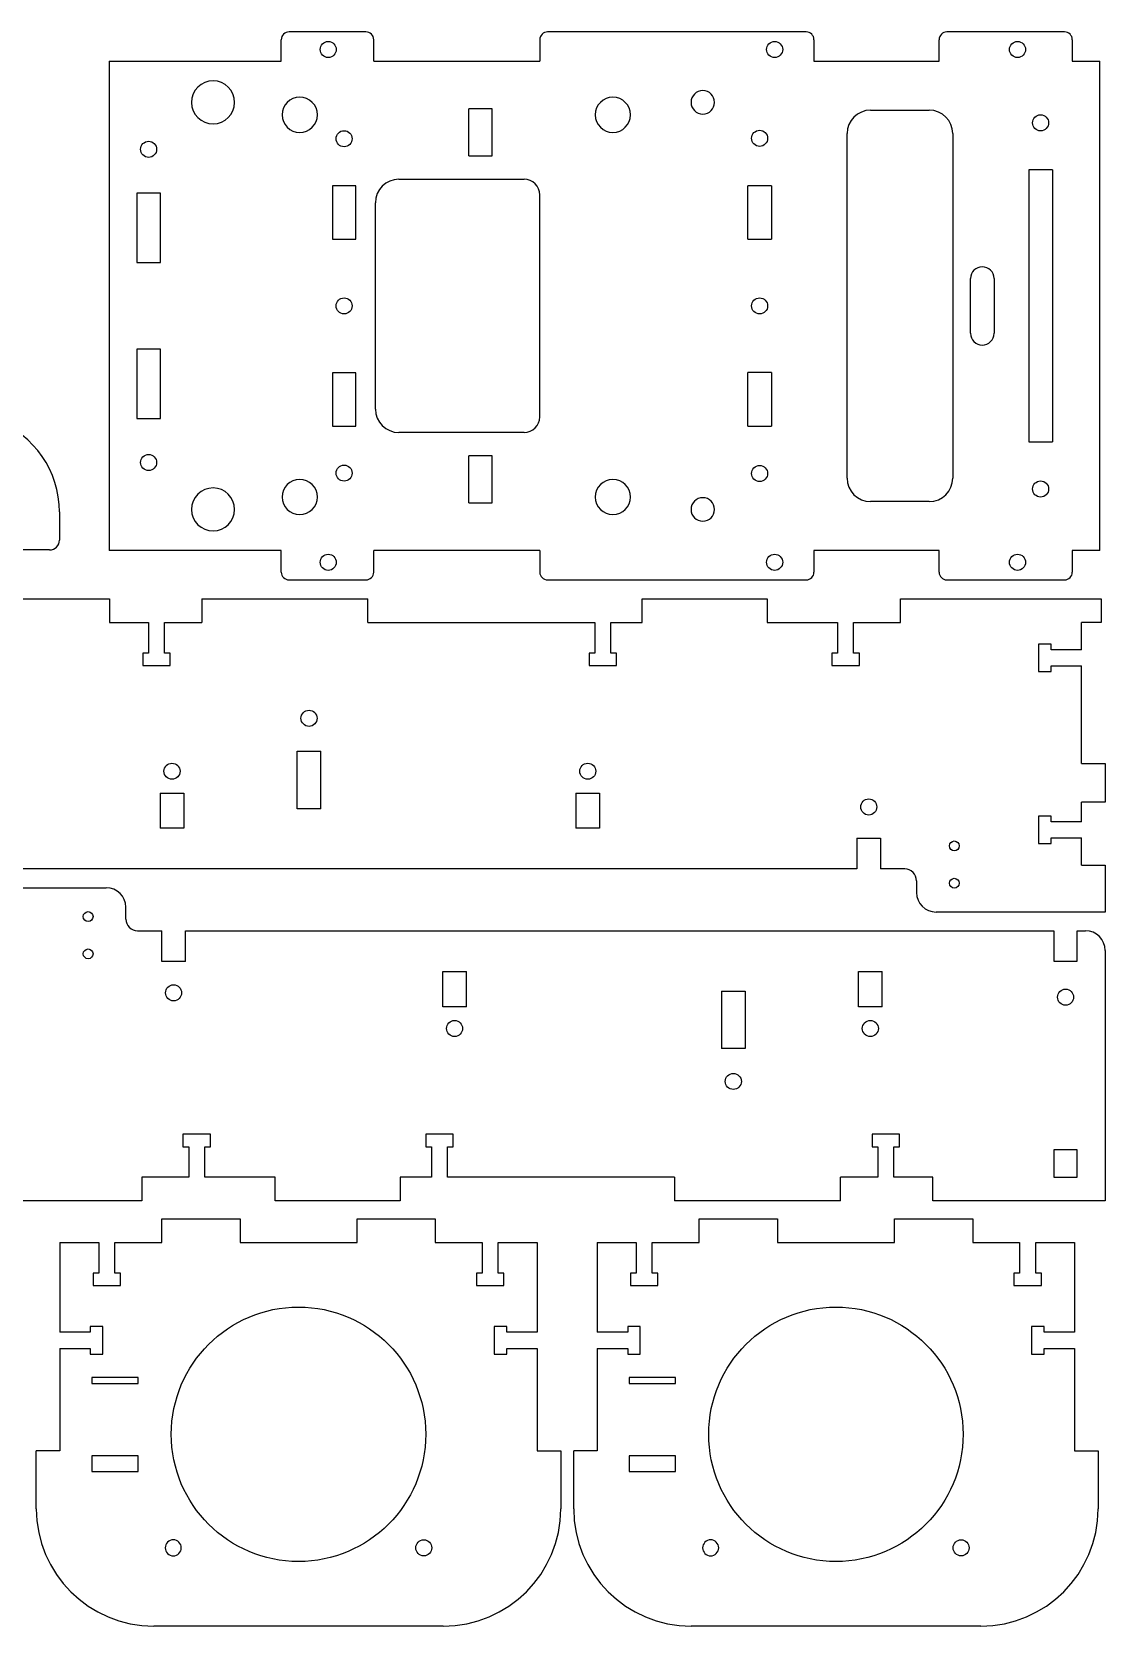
# Model space of a CAD drawing. Extents: x 367 to 1417, y -737 to 16.
# Drawn here: x 1141.4 to 1415.7, y -391.6 to 15.7 of the extents above; entities that cross this region are included whole.
import ezdxf

# ---------------------------------------------------------------- set-up
doc = ezdxf.new("R2010")
doc.units = 0
doc.layers.get('0').update_dxf_attribs({"color": 253, "linetype": 'CONTINUOUS'})

msp = doc.modelspace()

# ---------------------------------------------------------------- linework, layer by layer
at = {"color": 38}
for p, q in [((1205.18, 8.17), (1205.18, 13.67)), ((1226.81, 15.67), (1207.18, 15.67)), ((1228.81, 8.17), (1228.81, 13.67)), ((1271.23, 13.67), (1271.23, 8.17)), ((1339.29, 15.67), (1273.23, 15.67)), ((1341.29, 13.67), (1341.29, 8.17)), ((1373.25, 8.17), (1373.25, 13.67)), ((1405.3, 15.67), (1375.25, 15.67)), ((1407.3, 13.67), (1407.3, 8.17)), ((1161.18, 8.17), (1205.18, 8.17)), ((1161.18, 8.17), (1161.18, -116.83)), ((1228.81, 8.17), (1271.23, 8.17)), ((1341.29, 8.17), (1373.25, 8.17)), ((1407.3, 8.17), (1414.3, 8.17)), ((1414.3, -116.83), (1414.3, 8.17)), ((1259.08, -3.99), (1253.08, -3.99)), ((1253.08, -15.99), (1253.08, -3.99)), ((1259.08, -15.99), (1259.08, -3.99)), ((1355.74, -4.33), (1370.74, -4.33)), ((1349.74, -98.33), (1349.74, -10.33)), ((1376.74, -10.33), (1376.74, -98.33)), ((1253.08, -15.99), (1259.08, -15.99)), ((1396.2, -19.61), (1396.2, -89.05)), ((1402.2, -19.61), (1396.2, -19.61)), ((1402.2, -19.61), (1402.2, -89.05)), ((1224.23, -23.64), (1218.23, -23.64)), ((1218.23, -23.64), (1218.23, -37.24)), ((1224.23, -37.24), (1224.23, -23.64)), ((1235.23, -21.99), (1267.23, -21.99)), ((1324.4, -37.31), (1324.4, -23.64)), ((1330.4, -23.64), (1324.4, -23.64)), ((1330.4, -23.64), (1330.4, -37.31)), ((1174.28, -25.57), (1168.28, -25.57)), ((1168.28, -25.57), (1168.28, -43.24)), ((1174.28, -43.24), (1174.28, -25.57)), ((1229.23, -80.67), (1229.23, -27.99)), ((1271.23, -82.67), (1271.23, -25.99)), ((1218.23, -37.24), (1224.23, -37.24)), ((1324.4, -37.31), (1330.4, -37.31)), ((1168.28, -43.24), (1174.28, -43.24)), ((1381.3, -61.33), (1381.3, -47.33)), ((1387.3, -47.33), (1387.3, -61.33)), ((1174.28, -65.42), (1168.28, -65.42)), ((1168.28, -65.42), (1168.28, -83.09)), ((1174.28, -83.09), (1174.28, -65.42)), ((1224.23, -71.42), (1218.23, -71.42)), ((1218.23, -71.42), (1218.23, -85.02)), ((1224.23, -85.02), (1224.23, -71.42)), ((1324.4, -85.02), (1324.4, -71.35)), ((1330.4, -71.35), (1324.4, -71.35)), ((1330.4, -71.35), (1330.4, -85.02)), ((1168.28, -83.09), (1174.28, -83.09)), ((1218.23, -85.02), (1224.23, -85.02)), ((1324.4, -85.02), (1330.4, -85.02)), ((1267.23, -86.67), (1235.23, -86.67)), ((1396.2, -89.05), (1402.2, -89.05)), ((1259.08, -92.67), (1253.08, -92.67)), ((1253.08, -104.67), (1253.08, -92.67)), ((1259.08, -104.67), (1259.08, -92.67)), ((1253.08, -104.67), (1259.08, -104.67)), ((1370.74, -104.33), (1355.74, -104.33)), ((1148.49, -106.97), (1148.49, -114.15)), ((1145.99, -116.65), (983.3, -116.65)), ((1205.18, -116.83), (1161.18, -116.83)), ((1205.18, -122.33), (1205.18, -116.83)), ((1228.81, -122.33), (1228.81, -116.83)), ((1271.23, -116.83), (1228.81, -116.83)), ((1271.23, -116.83), (1271.23, -122.33)), ((1341.29, -116.83), (1341.29, -122.33)), ((1373.25, -116.83), (1341.29, -116.83)), ((1373.25, -122.33), (1373.25, -116.83)), ((1414.3, -116.83), (1407.3, -116.83)), ((1407.3, -116.83), (1407.3, -122.33)), ((1207.18, -124.33), (1226.81, -124.33)), ((1273.23, -124.33), (1339.29, -124.33)), ((1375.25, -124.33), (1405.3, -124.33)), ((1117.26, -129.2), (1161.26, -129.2)), ((1161.26, -129.2), (1161.26, -135.2)), ((1184.89, -129.2), (1227.31, -129.2)), ((1184.89, -129.2), (1184.89, -135.2)), ((1227.31, -135.2), (1227.31, -129.2)), ((1297.37, -129.2), (1329.33, -129.2)), ((1297.37, -135.2), (1297.37, -129.2)), ((1329.33, -129.2), (1329.33, -135.2)), ((1363.38, -129.2), (1414.68, -129.2)), ((1363.38, -135.2), (1363.38, -129.2)), ((1414.68, -129.2), (1414.68, -135.19)), ((1161.26, -135.2), (1171.21, -135.2)), ((1171.21, -135.2), (1171.21, -143)), ((1175.31, -135.2), (1184.89, -135.2)), ((1175.31, -143), (1175.31, -135.2)), ((1227.31, -135.2), (1285.27, -135.2)), ((1285.27, -135.2), (1285.27, -143)), ((1289.37, -135.2), (1297.37, -135.2)), ((1289.37, -143), (1289.37, -135.2)), ((1329.33, -135.2), (1347.33, -135.2)), ((1347.33, -135.2), (1347.33, -143)), ((1351.43, -135.2), (1363.38, -135.2)), ((1351.43, -143), (1351.43, -135.2)), ((1414.68, -135.19), (1409.68, -135.19)), ((1409.68, -142.15), (1409.68, -135.19)), ((1401.88, -140.7), (1398.68, -140.7)), ((1398.68, -140.7), (1398.68, -147.7)), ((1401.88, -142.15), (1401.88, -140.7)), ((1409.68, -142.15), (1401.88, -142.15)), ((1171.21, -143), (1169.76, -143)), ((1169.76, -143), (1169.76, -146.2)), ((1169.76, -146.2), (1176.76, -146.2)), ((1176.76, -143), (1175.31, -143)), ((1176.76, -146.2), (1176.76, -143)), ((1283.82, -143), (1283.82, -146.2)), ((1285.27, -143), (1283.82, -143)), ((1283.82, -146.2), (1290.82, -146.2)), ((1290.82, -143), (1289.37, -143)), ((1290.82, -146.2), (1290.82, -143)), ((1345.88, -143), (1345.88, -146.2)), ((1347.33, -143), (1345.88, -143)), ((1345.88, -146.2), (1352.88, -146.2)), ((1352.88, -143), (1351.43, -143)), ((1352.88, -146.2), (1352.88, -143)), ((1401.88, -147.7), (1401.88, -146.25)), ((1401.88, -146.25), (1409.68, -146.25)), ((1409.68, -171.25), (1409.68, -146.25)), ((1398.68, -147.7), (1401.88, -147.7)), ((1209.26, -168.11), (1215.26, -168.11)), ((1209.26, -182.77), (1209.26, -168.11)), ((1215.26, -182.77), (1215.26, -168.11)), ((1409.68, -171.25), (1415.68, -171.25)), ((1415.68, -171.25), (1415.68, -181.12)), ((1174.25, -178.77), (1174.25, -187.77)), ((1174.25, -178.77), (1180.25, -178.77)), ((1180.25, -178.77), (1180.25, -187.77)), ((1280.48, -178.77), (1286.48, -178.77)), ((1280.48, -178.77), (1280.48, -187.77)), ((1286.48, -178.77), (1286.48, -187.77)), ((1215.26, -182.77), (1209.26, -182.77)), ((1415.68, -181.12), (1409.68, -181.12)), ((1409.68, -186.12), (1409.68, -181.12)), ((1398.68, -184.67), (1398.68, -191.67)), ((1401.88, -184.67), (1398.68, -184.67)), ((1401.88, -186.12), (1401.88, -184.67)), ((1409.68, -186.12), (1401.88, -186.12)), ((1180.25, -187.77), (1174.25, -187.77)), ((1286.48, -187.77), (1280.48, -187.77)), ((1352.28, -190.29), (1352.28, -198.17)), ((1352.28, -190.29), (1358.28, -190.29)), ((1358.28, -190.29), (1358.28, -198.17)), ((1401.88, -191.67), (1401.88, -190.22)), ((1401.88, -190.22), (1409.68, -190.22)), ((1409.68, -197.18), (1409.68, -190.22)), ((1398.68, -191.67), (1401.88, -191.67)), ((1352.28, -198.17), (1130.36, -198.17)), ((1364.48, -198.17), (1358.28, -198.17)), ((1409.68, -197.18), (1415.68, -197.18)), ((1415.68, -197.18), (1415.68, -209.17)), ((1117.26, -202.95), (1160.46, -202.95)), ((1367.48, -201.17), (1367.48, -204.17)), ((1165.46, -210.95), (1165.46, -207.95)), ((1415.68, -209.17), (1372.48, -209.17)), ((1168.46, -213.95), (1174.66, -213.95)), ((1174.66, -221.84), (1174.66, -213.95)), ((1180.66, -221.84), (1180.66, -213.95)), ((1180.66, -213.95), (1402.58, -213.95)), ((1402.58, -213.95), (1402.58, -221.73)), ((1408.58, -221.73), (1408.58, -213.95)), ((1408.58, -213.95), (1410.68, -213.95)), ((1415.68, -218.95), (1415.68, -282.92)), ((1180.66, -221.84), (1174.66, -221.84)), ((1402.58, -221.73), (1408.58, -221.73)), ((1246.46, -233.35), (1246.46, -224.35)), ((1246.46, -224.35), (1252.46, -224.35)), ((1252.46, -233.35), (1252.46, -224.35)), ((1352.69, -224.35), (1358.69, -224.35)), ((1352.69, -233.35), (1352.69, -224.35)), ((1358.69, -233.35), (1358.69, -224.35)), ((1317.68, -229.35), (1317.68, -244.02)), ((1317.68, -229.35), (1323.68, -229.35)), ((1323.68, -229.35), (1323.68, -244.02)), ((1252.46, -233.35), (1246.46, -233.35)), ((1358.69, -233.35), (1352.69, -233.35)), ((1323.68, -244.02), (1317.68, -244.02)), ((1180.06, -265.92), (1180.06, -269.12)), ((1187.06, -265.92), (1180.06, -265.92)), ((1187.06, -269.12), (1187.06, -265.92)), ((1242.12, -265.92), (1242.12, -269.12)), ((1249.12, -265.92), (1242.12, -265.92)), ((1249.12, -269.12), (1249.12, -265.92)), ((1363.18, -265.92), (1356.18, -265.92)), ((1356.18, -265.92), (1356.18, -269.12)), ((1363.18, -269.12), (1363.18, -265.92)), ((1180.06, -269.12), (1181.51, -269.12)), ((1181.51, -269.12), (1181.51, -276.92)), ((1185.61, -269.12), (1187.06, -269.12)), ((1185.61, -276.92), (1185.61, -269.12)), ((1242.12, -269.12), (1243.57, -269.12)), ((1243.57, -269.12), (1243.57, -276.92)), ((1247.67, -269.12), (1249.12, -269.12)), ((1247.67, -276.92), (1247.67, -269.12)), ((1356.18, -269.12), (1357.63, -269.12)), ((1357.63, -269.12), (1357.63, -276.92)), ((1361.73, -276.92), (1361.73, -269.12)), ((1361.73, -269.12), (1363.18, -269.12)), ((1408.58, -269.92), (1402.58, -269.92)), ((1402.58, -269.92), (1402.58, -276.92)), ((1408.58, -276.92), (1408.58, -269.92)), ((1169.56, -276.92), (1169.56, -282.92)), ((1181.51, -276.92), (1169.56, -276.92)), ((1203.61, -276.92), (1185.61, -276.92)), ((1203.61, -282.92), (1203.61, -276.92)), ((1235.57, -276.92), (1235.57, -282.92)), ((1243.57, -276.92), (1235.57, -276.92)), ((1305.63, -276.92), (1247.67, -276.92)), ((1305.63, -276.92), (1305.63, -282.92)), ((1348.05, -282.92), (1348.05, -276.92)), ((1357.63, -276.92), (1348.05, -276.92)), ((1371.68, -276.92), (1361.73, -276.92)), ((1371.68, -282.92), (1371.68, -276.92)), ((1402.58, -276.92), (1408.58, -276.92)), ((1169.56, -282.92), (1118.26, -282.92)), ((1235.57, -282.92), (1203.61, -282.92)), ((1348.05, -282.92), (1305.63, -282.92)), ((1415.68, -282.92), (1371.68, -282.92)), ((1174.63, -287.58), (1194.63, -287.58)), ((1174.63, -293.58), (1174.63, -287.58)), ((1194.63, -287.58), (1194.63, -293.58)), ((1224.53, -287.58), (1244.53, -287.58)), ((1224.53, -293.58), (1224.53, -287.58)), ((1244.53, -287.58), (1244.53, -293.58)), ((1311.94, -287.58), (1331.94, -287.58)), ((1311.94, -293.58), (1311.94, -287.58)), ((1331.94, -287.58), (1331.94, -293.58)), ((1361.84, -287.58), (1381.84, -287.58)), ((1361.84, -293.58), (1361.84, -287.58)), ((1381.84, -287.58), (1381.84, -293.58)), ((1148.58, -293.58), (1158.53, -293.58)), ((1148.58, -293.58), (1148.58, -316.53)), ((1158.53, -293.58), (1158.53, -301.38)), ((1162.63, -293.58), (1174.63, -293.58)), ((1162.63, -301.38), (1162.63, -293.58)), ((1194.63, -293.58), (1224.53, -293.58)), ((1244.53, -293.58), (1256.53, -293.58)), ((1256.53, -293.58), (1256.53, -301.38)), ((1260.63, -293.58), (1270.58, -293.58)), ((1260.63, -301.38), (1260.63, -293.58)), ((1270.58, -293.58), (1270.58, -316.53)), ((1285.89, -293.58), (1295.84, -293.58)), ((1285.89, -293.58), (1285.89, -316.53)), ((1295.84, -293.58), (1295.84, -301.38)), ((1299.94, -293.58), (1311.94, -293.58)), ((1299.94, -301.38), (1299.94, -293.58)), ((1331.94, -293.58), (1361.84, -293.58)), ((1381.84, -293.58), (1393.84, -293.58)), ((1393.84, -293.58), (1393.84, -301.38)), ((1397.94, -293.58), (1407.89, -293.58)), ((1397.94, -301.38), (1397.94, -293.58)), ((1407.89, -293.58), (1407.89, -316.53)), ((1158.53, -301.38), (1157.08, -301.38)), ((1157.08, -301.38), (1157.08, -304.58)), ((1157.08, -304.58), (1164.08, -304.58)), ((1164.08, -301.38), (1162.63, -301.38)), ((1164.08, -304.58), (1164.08, -301.38)), ((1255.08, -301.38), (1255.08, -304.58)), ((1256.53, -301.38), (1255.08, -301.38)), ((1255.08, -304.58), (1262.08, -304.58)), ((1262.08, -301.38), (1260.63, -301.38)), ((1262.08, -304.58), (1262.08, -301.38)), ((1295.84, -301.38), (1294.39, -301.38)), ((1294.39, -301.38), (1294.39, -304.58)), ((1294.39, -304.58), (1301.39, -304.58)), ((1301.39, -301.38), (1299.94, -301.38)), ((1301.39, -304.58), (1301.39, -301.38)), ((1392.39, -301.38), (1392.39, -304.58)), ((1393.84, -301.38), (1392.39, -301.38)), ((1392.39, -304.58), (1399.39, -304.58)), ((1399.39, -301.38), (1397.94, -301.38)), ((1399.39, -304.58), (1399.39, -301.38)), ((1156.38, -316.53), (1148.58, -316.53)), ((1156.38, -315.08), (1156.38, -316.53)), ((1159.58, -315.08), (1156.38, -315.08)), ((1159.58, -322.08), (1159.58, -315.08)), ((1259.58, -315.08), (1259.58, -322.08)), ((1262.78, -315.08), (1259.58, -315.08)), ((1262.78, -316.53), (1262.78, -315.08)), ((1270.58, -316.53), (1262.78, -316.53)), ((1293.69, -316.53), (1285.89, -316.53)), ((1293.69, -315.08), (1293.69, -316.53)), ((1296.89, -315.08), (1293.69, -315.08)), ((1296.89, -322.08), (1296.89, -315.08)), ((1396.89, -315.08), (1396.89, -322.08)), ((1400.09, -315.08), (1396.89, -315.08)), ((1400.09, -316.53), (1400.09, -315.08)), ((1407.89, -316.53), (1400.09, -316.53)), ((1148.58, -320.63), (1156.38, -320.63)), ((1148.58, -320.63), (1148.58, -346.78)), ((1156.38, -320.63), (1156.38, -322.08)), ((1262.78, -320.63), (1270.58, -320.63)), ((1262.78, -322.08), (1262.78, -320.63)), ((1270.58, -320.63), (1270.58, -346.78)), ((1285.89, -320.63), (1293.69, -320.63)), ((1285.89, -320.63), (1285.89, -346.78)), ((1293.69, -320.63), (1293.69, -322.08)), ((1400.09, -320.63), (1407.89, -320.63)), ((1400.09, -322.08), (1400.09, -320.63)), ((1407.89, -320.63), (1407.89, -346.78)), ((1156.38, -322.08), (1159.58, -322.08)), ((1259.58, -322.08), (1262.78, -322.08)), ((1293.69, -322.08), (1296.89, -322.08)), ((1396.89, -322.08), (1400.09, -322.08)), ((1168.62, -328.08), (1156.75, -328.08)), ((1156.75, -328.08), (1156.75, -329.58)), ((1156.75, -329.58), (1168.62, -329.58)), ((1168.62, -329.58), (1168.62, -328.08)), ((1305.93, -328.08), (1294.06, -328.08)), ((1294.06, -328.08), (1294.06, -329.58)), ((1294.06, -329.58), (1305.93, -329.58)), ((1305.93, -329.58), (1305.93, -328.08)), ((1142.58, -361.58), (1142.58, -346.78)), ((1148.58, -346.78), (1142.58, -346.78)), ((1168.62, -348.08), (1156.75, -348.08)), ((1156.75, -348.08), (1156.75, -352.08)), ((1168.62, -352.08), (1168.62, -348.08)), ((1270.58, -346.78), (1276.58, -346.78)), ((1276.58, -346.78), (1276.58, -361.58)), ((1279.89, -361.58), (1279.89, -346.78)), ((1285.89, -346.78), (1279.89, -346.78)), ((1305.93, -348.08), (1294.06, -348.08)), ((1294.06, -348.08), (1294.06, -352.08)), ((1305.93, -352.08), (1305.93, -348.08)), ((1407.89, -346.78), (1413.89, -346.78)), ((1413.89, -346.78), (1413.89, -361.58)), ((1156.75, -352.08), (1168.62, -352.08)), ((1294.06, -352.08), (1305.93, -352.08)), ((1246.58, -391.58), (1172.58, -391.58)), ((1383.89, -391.58), (1309.89, -391.58))]:
    msp.add_line(p, q, dxfattribs=at)
for centre, radius in [((1217.18, 11.17), 2.05), ((1331.24, 11.17), 2.05), ((1393.3, 11.17), 2.05), ((1399.2, -7.56), 2.05), ((1221.23, -11.62), 2.05), ((1327.4, -11.52), 2.05), ((1171.28, -14.33), 2.05), ((1221.23, -54.33), 2.05), ((1327.4, -54.33), 2.05), ((1171.28, -94.33), 2.05), ((1221.23, -97.04), 2.05), ((1327.4, -97.14), 2.05), ((1399.2, -101.1), 2.05), ((1217.18, -119.83), 2.05), ((1331.24, -119.83), 2.05), ((1393.3, -119.83), 2.05), ((1212.26, -159.68), 2.05), ((1177.25, -173.2), 2.05), ((1283.48, -173.2), 2.05), ((1355.28, -182.33), 2.05), ((1377.13, -192.27), 1.25), ((1377.13, -201.8), 1.25), ((1155.82, -210.32), 1.25), ((1155.82, -219.85), 1.25), ((1177.66, -229.8), 2.05), ((1405.58, -230.92), 2.05), ((1249.46, -238.92), 2.05), ((1355.69, -238.92), 2.05), ((1320.68, -252.44), 2.05), ((1209.58, -342.58), 32.5), ((1346.89, -342.58), 32.5), ((1241.58, -371.58), 2.05), ((1378.89, -371.58), 2.05)]:
    msp.add_circle(centre, radius, dxfattribs=at)
at = {"color": 38, "extrusion": (-5.38854e-15, -4.16334e-16, -1)}
for centre in [(-1187.74, -2.33), (-1187.74, -106.33)]:
    msp.add_circle(centre, 5.5, dxfattribs=at)
at = {"color": 38, "extrusion": (-1.94922e-15, -4.16334e-16, -1)}
for centre in [(-1312.88, -2.33), (-1312.88, -106.33)]:
    msp.add_circle(centre, 3, dxfattribs=at)
at = {"color": 38, "extrusion": (6.30253e-15, -4.16334e-16, -1)}
for centre in [(-1209.9, -5.51), (-1209.9, -103.15)]:
    msp.add_circle(centre, 4.5, dxfattribs=at)
at = {"color": 38, "extrusion": (6.29658e-15, -4.16334e-16, -1)}
for centre in [(-1289.9, -5.51), (-1289.9, -103.15)]:
    msp.add_circle(centre, 4.5, dxfattribs=at)
at = {"color": 38, "extrusion": (-4.16118e-16, -4.16334e-16, -1)}
for centre in [(-1177.58, -371.58), (-1314.89, -371.58)]:
    msp.add_circle(centre, 2.05, dxfattribs=at)
at = {"color": 38}
for centre, radius, start, end in [((1207.18, 13.67), 2, 90, 180), ((1226.81, 13.67), 2, 0, 90), ((1273.23, 13.67), 2, 90, 180), ((1339.29, 13.67), 2, 0, 90), ((1375.25, 13.67), 2, 90, 180), ((1405.3, 13.67), 2, 0, 90), ((1355.74, -10.33), 6, 90, 180), ((1370.74, -10.33), 6, 360, 90), ((1235.23, -27.99), 6, 90, 180), ((1267.23, -25.99), 4, 0, 90), ((1384.3, -47.33), 3, 360, 180), ((1384.3, -61.33), 3, 180, 0), ((1235.23, -80.67), 6, 180, 270), ((1123.49, -106.97), 25, 360, 69.2371), ((1267.23, -82.67), 4, 270, 0), ((1355.74, -98.33), 6, 180, 270), ((1370.74, -98.33), 6, 270, 360), ((1145.99, -114.15), 2.5, 270, 360), ((1207.18, -122.33), 2, 180, 270), ((1226.81, -122.33), 2, 270, 0), ((1273.23, -122.33), 2, 180, 270), ((1339.29, -122.33), 2, 270, 0), ((1375.25, -122.33), 2, 180, 270), ((1405.3, -122.33), 2, 270, 0), ((1364.48, -201.17), 3, 0, 90), ((1160.46, -207.95), 5, 360, 90), ((1372.48, -204.17), 5, 180, 270), ((1168.46, -210.95), 3, 180, 270), ((1410.68, -218.95), 5, 360, 90), ((1172.58, -361.58), 30, 180, 270), ((1246.58, -361.58), 30, 270, 360), ((1309.89, -361.58), 30, 180, 270), ((1383.89, -361.58), 30, 270, 360)]:
    msp.add_arc(centre, radius, start, end, dxfattribs=at)

doc.saveas('drawing.dxf')
